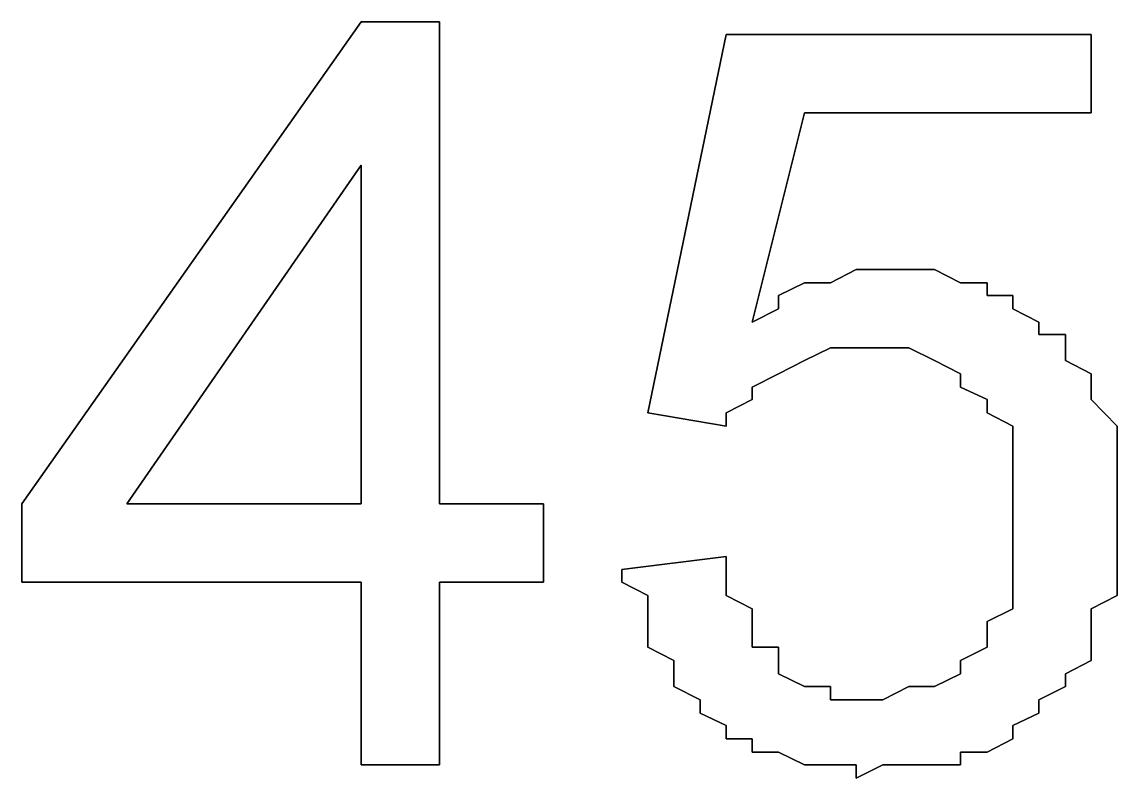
# Model space of a CAD drawing. Header units: metres. Extents: x 2.9 to 42.8, y 1.7 to 28.7.
# Drawn here: x 39.0454 to 39.1936, y 25.878 to 25.9803 of the extents above; entities that cross this region are included whole.
import ezdxf

# ---------------------------------------------------------------- set-up
doc = ezdxf.new("R2010")
doc.units = ezdxf.units.M
doc.layers.add('GRIS', color=8, linetype='Continuous')

msp = doc.modelspace()

# ---------------------------------------------------------------- linework, layer by layer
at = {"layer": 'GRIS', "lineweight": -3}
for points in [[(39.0913, 25.9803), (39.0454, 25.9151), (39.0913, 25.9803)], [(39.1019, 25.9803), (39.0913, 25.9803), (39.1019, 25.9803)], [(39.1019, 25.9151), (39.1019, 25.9803), (39.1019, 25.9151)], [(39.1407, 25.9786), (39.1301, 25.9274), (39.1407, 25.9786)], [(39.1901, 25.9786), (39.1407, 25.9786), (39.1901, 25.9786)], [(39.1901, 25.968), (39.1901, 25.9786), (39.1901, 25.968)], [(39.1442, 25.9397), (39.1513, 25.968), (39.1442, 25.9397)], [(39.1513, 25.968), (39.1901, 25.968), (39.1513, 25.968)], [(39.0596, 25.9151), (39.0913, 25.9609), (39.0596, 25.9151)], [(39.0913, 25.9609), (39.0913, 25.9151), (39.0913, 25.9609)], [(39.1583, 25.9468), (39.1548, 25.945), (39.1583, 25.9468)], [(39.1619, 25.9468), (39.1583, 25.9468), (39.1619, 25.9468)], [(39.1654, 25.9468), (39.1619, 25.9468), (39.1654, 25.9468)], [(39.1689, 25.9468), (39.1654, 25.9468), (39.1689, 25.9468)], [(39.1724, 25.945), (39.1689, 25.9468), (39.1724, 25.945)], [(39.1513, 25.945), (39.1478, 25.9433), (39.1513, 25.945)], [(39.1548, 25.945), (39.1513, 25.945), (39.1548, 25.945)], [(39.176, 25.945), (39.1724, 25.945), (39.176, 25.945)], [(39.176, 25.9433), (39.176, 25.945), (39.176, 25.9433)], [(39.1478, 25.9433), (39.1478, 25.9415), (39.1478, 25.9433)], [(39.1795, 25.9433), (39.176, 25.9433), (39.1795, 25.9433)], [(39.1795, 25.9415), (39.1795, 25.9433), (39.1795, 25.9415)], [(39.1478, 25.9415), (39.1442, 25.9397), (39.1478, 25.9415)], [(39.183, 25.9397), (39.1795, 25.9415), (39.183, 25.9397)], [(39.183, 25.938), (39.183, 25.9397), (39.183, 25.938)], [(39.1866, 25.938), (39.183, 25.938), (39.1866, 25.938)], [(39.1866, 25.9362), (39.1866, 25.938), (39.1866, 25.9362)], [(39.1513, 25.9345), (39.1548, 25.9362), (39.1513, 25.9345)], [(39.1548, 25.9362), (39.1583, 25.9362), (39.1548, 25.9362)], [(39.1583, 25.9362), (39.1619, 25.9362), (39.1583, 25.9362)], [(39.1619, 25.9362), (39.1654, 25.9362), (39.1619, 25.9362)], [(39.1654, 25.9362), (39.1689, 25.9345), (39.1654, 25.9362)], [(39.1866, 25.9345), (39.1866, 25.9362), (39.1866, 25.9345)], [(39.1478, 25.9327), (39.1513, 25.9345), (39.1478, 25.9327)], [(39.1689, 25.9345), (39.1724, 25.9327), (39.1689, 25.9345)], [(39.1901, 25.9327), (39.1866, 25.9345), (39.1901, 25.9327)], [(39.1442, 25.9309), (39.1478, 25.9327), (39.1442, 25.9309)], [(39.1724, 25.9327), (39.1724, 25.9309), (39.1724, 25.9327)], [(39.1901, 25.9309), (39.1901, 25.9327), (39.1901, 25.9309)], [(39.1442, 25.9292), (39.1442, 25.9309), (39.1442, 25.9292)], [(39.1724, 25.9309), (39.176, 25.9292), (39.1724, 25.9309)], [(39.1901, 25.9292), (39.1901, 25.9309), (39.1901, 25.9292)], [(39.1407, 25.9274), (39.1442, 25.9292), (39.1407, 25.9274)], [(39.176, 25.9292), (39.176, 25.9274), (39.176, 25.9292)], [(39.1936, 25.9256), (39.1901, 25.9292), (39.1936, 25.9256)], [(39.1301, 25.9274), (39.1407, 25.9256), (39.1301, 25.9274)], [(39.1407, 25.9256), (39.1407, 25.9274), (39.1407, 25.9256)], [(39.176, 25.9274), (39.1795, 25.9256), (39.176, 25.9274)], [(39.1795, 25.9256), (39.1795, 25.9239), (39.1795, 25.9256)], [(39.1936, 25.9239), (39.1936, 25.9256), (39.1936, 25.9239)], [(39.1795, 25.9239), (39.1795, 25.9203), (39.1795, 25.9239)], [(39.1936, 25.9221), (39.1936, 25.9239), (39.1936, 25.9221)], [(39.1936, 25.9186), (39.1936, 25.9221), (39.1936, 25.9186)], [(39.1795, 25.9203), (39.1795, 25.9186), (39.1795, 25.9203)], [(39.1795, 25.9186), (39.1795, 25.9168), (39.1795, 25.9186)], [(39.1936, 25.9168), (39.1936, 25.9186), (39.1936, 25.9168)], [(39.1795, 25.9168), (39.1795, 25.9133), (39.1795, 25.9168)], [(39.1936, 25.9151), (39.1936, 25.9168), (39.1936, 25.9151)], [(39.0454, 25.9151), (39.0454, 25.9045), (39.0454, 25.9151)], [(39.0913, 25.9151), (39.0596, 25.9151), (39.0913, 25.9151)], [(39.116, 25.9151), (39.1019, 25.9151), (39.116, 25.9151)], [(39.116, 25.9045), (39.116, 25.9151), (39.116, 25.9045)], [(39.1936, 25.9115), (39.1936, 25.9151), (39.1936, 25.9115)], [(39.1795, 25.9133), (39.1795, 25.9098), (39.1795, 25.9133)], [(39.1936, 25.9098), (39.1936, 25.9115), (39.1936, 25.9098)], [(39.1795, 25.9098), (39.1795, 25.908), (39.1795, 25.9098)], [(39.1936, 25.9062), (39.1936, 25.9098), (39.1936, 25.9062)], [(39.1407, 25.908), (39.1266, 25.9062), (39.1407, 25.908)], [(39.1407, 25.9045), (39.1407, 25.908), (39.1407, 25.9045)], [(39.1795, 25.908), (39.1795, 25.9062), (39.1795, 25.908)], [(39.1266, 25.9062), (39.1266, 25.9045), (39.1266, 25.9062)], [(39.1795, 25.9062), (39.1795, 25.9027), (39.1795, 25.9062)], [(39.1936, 25.9045), (39.1936, 25.9062), (39.1936, 25.9045)], [(39.0454, 25.9045), (39.0913, 25.9045), (39.0454, 25.9045)], [(39.0913, 25.9045), (39.0913, 25.8798), (39.0913, 25.9045)], [(39.1019, 25.8798), (39.1019, 25.9045), (39.1019, 25.8798)], [(39.1019, 25.9045), (39.116, 25.9045), (39.1019, 25.9045)], [(39.1266, 25.9045), (39.1301, 25.9027), (39.1266, 25.9045)], [(39.1407, 25.9027), (39.1407, 25.9045), (39.1407, 25.9027)], [(39.1936, 25.9027), (39.1936, 25.9045), (39.1936, 25.9027)], [(39.1301, 25.9027), (39.1301, 25.8992), (39.1301, 25.9027)], [(39.1442, 25.9009), (39.1407, 25.9027), (39.1442, 25.9009)], [(39.1795, 25.9027), (39.1795, 25.9009), (39.1795, 25.9027)], [(39.1901, 25.9009), (39.1936, 25.9027), (39.1901, 25.9009)], [(39.1442, 25.8974), (39.1442, 25.9009), (39.1442, 25.8974)], [(39.1795, 25.9009), (39.176, 25.8992), (39.1795, 25.9009)], [(39.1901, 25.8974), (39.1901, 25.9009), (39.1901, 25.8974)], [(39.1301, 25.8992), (39.1301, 25.8974), (39.1301, 25.8992)], [(39.176, 25.8992), (39.176, 25.8974), (39.176, 25.8992)], [(39.1301, 25.8974), (39.1301, 25.8957), (39.1301, 25.8974)], [(39.1442, 25.8957), (39.1442, 25.8974), (39.1442, 25.8957)], [(39.176, 25.8974), (39.176, 25.8957), (39.176, 25.8974)], [(39.1901, 25.8957), (39.1901, 25.8974), (39.1901, 25.8957)], [(39.1301, 25.8957), (39.1336, 25.8939), (39.1301, 25.8957)], [(39.1478, 25.8957), (39.1442, 25.8957), (39.1478, 25.8957)], [(39.1478, 25.8939), (39.1478, 25.8957), (39.1478, 25.8939)], [(39.176, 25.8957), (39.1724, 25.8939), (39.176, 25.8957)], [(39.1901, 25.8939), (39.1901, 25.8957), (39.1901, 25.8939)], [(39.1336, 25.8939), (39.1336, 25.8921), (39.1336, 25.8939)], [(39.1478, 25.8921), (39.1478, 25.8939), (39.1478, 25.8921)], [(39.1724, 25.8939), (39.1724, 25.8921), (39.1724, 25.8939)], [(39.1866, 25.8921), (39.1901, 25.8939), (39.1866, 25.8921)], [(39.1336, 25.8921), (39.1336, 25.8904), (39.1336, 25.8921)], [(39.1513, 25.8904), (39.1478, 25.8921), (39.1513, 25.8904)], [(39.1724, 25.8921), (39.1689, 25.8904), (39.1724, 25.8921)], [(39.1866, 25.8904), (39.1866, 25.8921), (39.1866, 25.8904)], [(39.1336, 25.8904), (39.1372, 25.8886), (39.1336, 25.8904)], [(39.1548, 25.8904), (39.1513, 25.8904), (39.1548, 25.8904)], [(39.1548, 25.8886), (39.1548, 25.8904), (39.1548, 25.8886)], [(39.1654, 25.8904), (39.1619, 25.8886), (39.1654, 25.8904)], [(39.1689, 25.8904), (39.1654, 25.8904), (39.1689, 25.8904)], [(39.183, 25.8886), (39.1866, 25.8904), (39.183, 25.8886)], [(39.1372, 25.8886), (39.1372, 25.8868), (39.1372, 25.8886)], [(39.1583, 25.8886), (39.1548, 25.8886), (39.1583, 25.8886)], [(39.1619, 25.8886), (39.1583, 25.8886), (39.1619, 25.8886)], [(39.183, 25.8868), (39.183, 25.8886), (39.183, 25.8868)], [(39.1372, 25.8868), (39.1407, 25.8851), (39.1372, 25.8868)], [(39.1795, 25.8851), (39.183, 25.8868), (39.1795, 25.8851)], [(39.1407, 25.8851), (39.1407, 25.8833), (39.1407, 25.8851)], [(39.1795, 25.8833), (39.1795, 25.8851), (39.1795, 25.8833)], [(39.1407, 25.8833), (39.1442, 25.8833), (39.1407, 25.8833)], [(39.1442, 25.8833), (39.1442, 25.8815), (39.1442, 25.8833)], [(39.176, 25.8815), (39.1795, 25.8833), (39.176, 25.8815)], [(39.1442, 25.8815), (39.1478, 25.8815), (39.1442, 25.8815)], [(39.1478, 25.8815), (39.1513, 25.8798), (39.1478, 25.8815)], [(39.1724, 25.8798), (39.1724, 25.8815), (39.1724, 25.8798)], [(39.1724, 25.8815), (39.176, 25.8815), (39.1724, 25.8815)], [(39.0913, 25.8798), (39.1019, 25.8798), (39.0913, 25.8798)], [(39.1513, 25.8798), (39.1548, 25.8798), (39.1513, 25.8798)], [(39.1548, 25.8798), (39.1583, 25.8798), (39.1548, 25.8798)], [(39.1583, 25.8798), (39.1583, 25.878), (39.1583, 25.8798)], [(39.1583, 25.878), (39.1619, 25.8798), (39.1583, 25.878)], [(39.1619, 25.8798), (39.1654, 25.8798), (39.1619, 25.8798)], [(39.1654, 25.8798), (39.1689, 25.8798), (39.1654, 25.8798)], [(39.1689, 25.8798), (39.1724, 25.8798), (39.1689, 25.8798)]]:
    msp.add_lwpolyline(points, dxfattribs=at)

doc.saveas('drawing.dxf')
